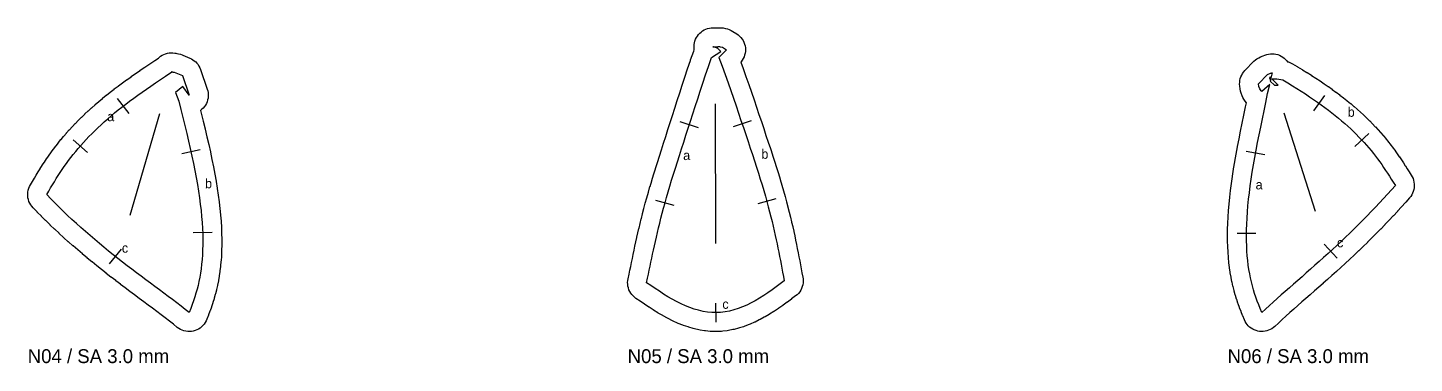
# Model space of a CAD drawing. Header units: millimetres. Extents: x 0 to 435, y -665 to 180.
# Drawn here: x 0 to 219.6, y -445 to -391.9 of the extents above; entities that cross this region are included whole.
import ezdxf

# ---------------------------------------------------------------- set-up
doc = ezdxf.new("R2010")
doc.units = ezdxf.units.MM
for name, color, linetype in [('CUT', 7, 'Continuous'), ('GRAIN', 4, 'Continuous'), ('LABEL', 8, 'Continuous'), ('NOTCH', 2, 'Continuous'), ('SEW', 5, 'Continuous')]:
    doc.layers.add(name, color=color, linetype=linetype)

msp = doc.modelspace()

# ---------------------------------------------------------------- linework, layer by layer
at = {"layer": 'CUT'}
for points in [[(105.56, -395.39), (105.52, -395.13), (105.51, -394.83), (105.53, -394.54), (105.58, -394.25), (105.65, -393.97), (105.75, -393.69), (105.88, -393.43), (106.04, -393.18), (106.21, -392.95), (106.41, -392.73), (106.63, -392.54), (106.87, -392.36), (107.12, -392.22), (107.39, -392.09), (107.67, -392), (107.95, -391.93), (108.24, -391.89), (108.53, -391.87), (108.54, -391.87), (108.57, -391.87), (108.63, -391.87), (108.7, -391.87), (108.78, -391.87), (108.78, -391.87), (108.87, -391.87), (108.87, -391.87), (108.96, -391.87), (109.04, -391.87), (109.11, -391.87), (109.16, -391.87), (109.21, -391.87), (109.26, -391.87), (109.27, -391.86), (109.34, -391.86), (109.39, -391.86), (109.45, -391.86), (109.48, -391.86), (109.52, -391.86), (109.52, -391.86), (109.61, -391.86), (109.64, -391.86), (109.81, -391.87), (109.87, -391.88), (110.02, -391.89), (110.11, -391.9), (110.48, -391.98), (110.81, -392.06), (111.1, -392.16), (111.39, -392.28), (111.66, -392.44), (112.27, -392.83), (112.52, -393), (112.74, -393.2), (112.94, -393.41), (113.12, -393.65), (113.28, -393.9), (113.41, -394.17), (113.52, -394.45), (113.59, -394.74), (113.64, -395.03), (113.66, -395.33), (113.64, -395.62), (113.6, -395.92), (113.53, -396.21), (113.43, -396.49), (113.31, -396.76), (113.16, -397.01), (112.98, -397.25), (112.94, -397.3), (113.29, -398.3), (113.29, -398.31), (113.74, -399.59), (113.74, -399.6), (114.18, -400.85), (114.18, -400.86), (114.6, -402.08), (114.6, -402.08), (115.01, -403.28), (115.01, -403.28), (115.41, -404.45), (115.41, -404.46), (115.8, -405.6), (115.8, -405.61), (116.18, -406.73), (116.18, -406.73), (116.55, -407.84), (116.55, -407.84), (116.91, -408.92), (116.91, -408.92), (117.26, -409.97), (117.26, -409.98), (117.6, -411.01), (117.6, -411.01), (117.93, -412.02), (117.94, -412.03), (118.26, -413.02), (118.26, -413.03), (118.57, -413.99), (118.57, -414.01), (118.87, -414.95), (118.87, -414.97), (119.15, -415.88), (119.16, -415.91), (119.43, -416.8), (119.43, -416.82), (119.69, -417.7), (119.69, -417.72), (119.93, -418.58), (119.94, -418.6), (120.17, -419.43), (120.17, -419.46), (120.38, -420.26), (120.39, -420.29), (120.59, -421.08), (120.6, -421.1), (120.78, -421.87), (120.79, -421.89), (120.97, -422.64), (120.97, -422.66), (121.14, -423.38), (121.14, -423.4), (121.3, -424.11), (121.31, -424.13), (121.46, -424.82), (121.46, -424.84), (121.6, -425.51), (121.6, -425.53), (121.74, -426.19), (121.74, -426.21), (121.87, -426.86), (121.87, -426.87), (122, -427.51), (122, -427.52), (122.12, -428.15), (122.12, -428.16), (122.25, -428.79), (122.37, -429.41), (122.49, -430.04), (122.61, -430.68), (122.75, -431.37), (122.8, -431.67), (122.81, -431.98), (122.79, -432.29), (122.74, -432.59), (122.66, -432.89), (122.55, -433.17), (122.41, -433.45), (122.25, -433.71), (122.06, -433.95), (121.84, -434.16), (121.6, -434.36), (120.96, -434.84), (120.95, -434.85), (120.3, -435.33), (120.28, -435.34), (119.63, -435.82), (119.58, -435.85), (118.93, -436.31), (118.89, -436.34), (118.23, -436.78), (118.14, -436.84), (117.47, -437.25), (117.43, -437.28), (116.76, -437.68), (116.63, -437.75), (115.96, -438.11), (115.85, -438.17), (115.17, -438.5), (115.09, -438.54), (114.4, -438.84), (114.23, -438.91), (113.55, -439.17), (113.37, -439.23), (112.69, -439.44), (112.57, -439.48), (111.88, -439.66), (111.68, -439.7), (110.99, -439.83), (110.77, -439.87), (110.07, -439.95), (109.86, -439.97), (109.17, -440), (108.96, -440), (108.26, -439.98), (108.05, -439.97), (107.35, -439.9), (107.16, -439.88), (106.46, -439.76), (106.27, -439.73), (105.57, -439.57), (105.39, -439.52), (104.69, -439.32), (104.57, -439.28), (103.87, -439.04), (103.72, -438.99), (103.02, -438.71), (102.91, -438.66), (102.21, -438.34), (102.1, -438.29), (101.41, -437.95), (101.32, -437.9), (100.63, -437.52), (100.55, -437.48), (99.86, -437.08), (99.8, -437.04), (99.12, -436.62), (99.06, -436.58), (98.39, -436.14), (98.36, -436.12), (97.68, -435.68), (97.66, -435.66), (96.99, -435.2), (96.32, -434.75), (96.08, -434.57), (95.86, -434.37), (95.66, -434.15), (95.49, -433.91), (95.34, -433.65), (95.21, -433.38), (95.12, -433.1), (95.05, -432.81), (95.01, -432.51), (95, -432.22), (95.02, -431.92), (95.07, -431.63), (95.22, -430.93), (95.36, -430.3), (95.49, -429.67), (95.62, -429.05), (95.75, -428.42), (95.88, -427.78), (95.88, -427.77), (96.02, -427.12), (96.02, -427.11), (96.16, -426.46), (96.16, -426.45), (96.31, -425.78), (96.31, -425.77), (96.46, -425.09), (96.47, -425.07), (96.62, -424.38), (96.63, -424.36), (96.79, -423.65), (96.8, -423.63), (96.97, -422.9), (96.98, -422.88), (97.16, -422.12), (97.17, -422.11), (97.36, -421.33), (97.37, -421.31), (97.57, -420.52), (97.58, -420.5), (97.8, -419.68), (97.8, -419.66), (98.03, -418.82), (98.04, -418.8), (98.28, -417.94), (98.29, -417.92), (98.54, -417.04), (98.55, -417.02), (98.82, -416.11), (98.82, -416.09), (99.1, -415.17), (99.11, -415.15), (99.4, -414.2), (99.4, -414.19), (99.71, -413.22), (99.71, -413.21), (100.03, -412.22), (100.03, -412.21), (100.35, -411.19), (100.35, -411.19), (100.69, -410.15), (101.03, -409.08), (101.38, -407.99), (101.74, -406.88), (102.1, -405.75), (102.48, -404.59), (102.86, -403.41), (102.86, -403.41), (103.25, -402.2), (103.25, -402.2), (103.65, -400.96), (103.65, -400.96), (104.07, -399.7), (104.07, -399.69), (104.5, -398.4), (104.5, -398.39), (104.95, -397.05), (104.97, -396.97), (105.48, -395.57)], [(20.7, -396.66), (20.81, -396.56), (21.04, -396.38), (21.29, -396.22), (21.55, -396.09), (21.83, -395.98), (22.11, -395.9), (22.41, -395.85), (22.7, -395.83), (23, -395.84), (23.29, -395.87), (23.47, -395.92), (23.61, -395.93), (23.9, -395.98), (24.19, -396.07), (24.47, -396.18), (24.56, -396.22), (25.65, -396.67), (25.91, -396.79), (26.15, -396.93), (26.38, -397.1), (26.6, -397.28), (26.79, -397.49), (26.97, -397.71), (27.12, -397.95), (27.25, -398.21), (27.36, -398.47), (28.42, -401.58), (28.5, -401.86), (28.56, -402.15), (28.58, -402.44), (28.58, -402.73), (28.55, -403.02), (28.49, -403.31), (28.4, -403.59), (28.29, -403.86), (28.15, -404.12), (27.98, -404.36), (27.79, -404.59), (27.58, -404.79), (27.37, -404.97), (27.47, -405.38), (27.47, -405.38), (27.78, -406.65), (27.78, -406.65), (28.09, -407.89), (28.09, -407.91), (28.38, -409.13), (28.38, -409.15), (28.66, -410.34), (28.66, -410.37), (28.93, -411.54), (28.93, -411.57), (29.18, -412.72), (29.18, -412.76), (29.41, -413.89), (29.42, -413.92), (29.63, -415.04), (29.64, -415.08), (29.83, -416.17), (29.84, -416.21), (30.01, -417.28), (30.01, -417.32), (30.17, -418.37), (30.18, -418.41), (30.31, -419.43), (30.31, -419.48), (30.43, -420.48), (30.43, -420.53), (30.53, -421.5), (30.53, -421.55), (30.61, -422.5), (30.61, -422.56), (30.67, -423.47), (30.67, -423.53), (30.71, -424.42), (30.71, -424.48), (30.72, -425.35), (30.72, -425.41), (30.72, -426.25), (30.72, -426.31), (30.7, -427.12), (30.7, -427.19), (30.66, -427.98), (30.66, -428.05), (30.61, -428.81), (30.6, -428.88), (30.53, -429.61), (30.52, -429.69), (30.44, -430.4), (30.43, -430.47), (30.33, -431.16), (30.32, -431.24), (30.2, -431.91), (30.19, -431.99), (30.06, -432.64), (30.04, -432.71), (29.89, -433.35), (29.88, -433.42), (29.72, -434.05), (29.7, -434.12), (29.53, -434.73), (29.51, -434.8), (29.32, -435.4), (29.3, -435.47), (29.1, -436.07), (29.08, -436.12), (28.87, -436.72), (28.86, -436.76), (28.63, -437.38), (28.63, -437.39), (28.38, -438.05), (28.26, -438.32), (28.12, -438.59), (27.95, -438.83), (27.75, -439.06), (27.54, -439.26), (27.3, -439.45), (27.05, -439.61), (26.79, -439.74), (26.51, -439.85), (26.22, -439.93), (25.93, -439.98), (25.63, -440), (25.33, -439.99), (25.03, -439.95), (24.74, -439.88), (24.46, -439.79), (24.19, -439.66), (23.93, -439.51), (23.69, -439.34), (23.07, -438.84), (22.44, -438.35), (21.79, -437.85), (21.13, -437.35), (20.45, -436.84), (19.77, -436.32), (19.07, -435.8), (19.06, -435.8), (18.36, -435.27), (17.64, -434.74), (16.92, -434.2), (16.91, -434.19), (16.18, -433.64), (16.17, -433.64), (15.44, -433.08), (14.71, -432.53), (14.69, -432.52), (13.95, -431.96), (13.94, -431.94), (13.2, -431.37), (13.18, -431.36), (12.44, -430.78), (12.43, -430.77), (11.69, -430.18), (11.68, -430.17), (10.94, -429.58), (10.93, -429.57), (10.19, -428.97), (10.17, -428.96), (9.43, -428.35), (9.41, -428.33), (8.68, -427.72), (8.66, -427.7), (7.93, -427.08), (7.91, -427.07), (7.19, -426.44), (7.16, -426.42), (6.44, -425.79), (6.42, -425.77), (5.71, -425.13), (5.69, -425.11), (4.99, -424.47), (4.96, -424.44), (4.27, -423.79), (4.26, -423.78), (3.57, -423.13), (3.53, -423.09), (2.86, -422.43), (2.84, -422.42), (2.18, -421.76), (2.16, -421.74), (1.51, -421.08), (1.48, -421.05), (0.84, -420.39), (0.64, -420.16), (0.47, -419.92), (0.32, -419.65), (0.2, -419.38), (0.1, -419.09), (0.04, -418.8), (0, -418.5), (0, -418.2), (0.03, -417.9), (0.08, -417.6), (0.17, -417.31), (0.28, -417.03), (0.42, -416.77), (0.74, -416.22), (1.05, -415.72), (1.05, -415.71), (1.35, -415.21), (1.36, -415.2), (1.66, -414.71), (1.67, -414.69), (1.97, -414.2), (1.99, -414.17), (2.29, -413.69), (2.31, -413.66), (2.63, -413.17), (2.65, -413.14), (2.97, -412.66), (2.99, -412.63), (3.32, -412.15), (3.35, -412.11), (3.69, -411.63), (3.71, -411.6), (4.06, -411.12), (4.09, -411.08), (4.45, -410.61), (4.48, -410.57), (4.85, -410.1), (4.88, -410.06), (5.26, -409.59), (5.29, -409.55), (5.69, -409.08), (5.72, -409.04), (6.13, -408.57), (6.16, -408.54), (6.58, -408.06), (6.61, -408.03), (7.04, -407.56), (7.07, -407.53), (7.52, -407.06), (7.55, -407.02), (8.01, -406.55), (8.04, -406.52), (8.52, -406.05), (8.55, -406.02), (9.03, -405.55), (9.06, -405.52), (9.56, -405.05), (9.6, -405.02), (10.11, -404.55), (10.14, -404.53), (10.67, -404.06), (10.7, -404.03), (11.24, -403.56), (11.27, -403.54), (11.83, -403.07), (11.86, -403.04), (12.43, -402.57), (12.46, -402.55), (13.05, -402.08), (13.08, -402.06), (13.68, -401.59), (13.71, -401.57), (14.33, -401.1), (14.35, -401.08), (14.99, -400.61), (15.01, -400.59), (15.66, -400.12), (15.69, -400.1), (16.36, -399.62), (16.38, -399.61), (17.07, -399.13), (17.08, -399.12), (17.79, -398.63), (17.81, -398.61), (18.55, -398.11), (18.56, -398.1), (19.33, -397.59), (20.15, -397.03)], [(192.98, -403.77), (192.98, -403.76), (192.79, -403.5), (192.6, -403.2), (192.44, -402.93), (192.32, -402.65), (192.16, -402.25), (192.05, -401.9), (191.99, -401.54), (191.93, -401.1), (191.91, -400.8), (191.92, -400.5), (191.96, -400.21), (192.02, -399.92), (192.12, -399.64), (192.24, -399.37), (192.39, -399.11), (192.56, -398.87), (192.75, -398.65), (194.18, -397.17), (194.41, -396.95), (194.66, -396.77), (194.93, -396.61), (195.21, -396.47), (195.66, -396.29), (195.91, -396.2), (196.08, -396.16), (196.21, -396.11), (196.5, -396.04), (196.79, -396), (197.08, -395.99), (197.38, -396), (197.67, -396.05), (197.95, -396.12), (198.23, -396.23), (198.5, -396.35), (198.75, -396.51), (198.98, -396.69), (199.2, -396.89), (199.4, -397.11), (199.5, -397.25), (199.65, -397.28), (199.97, -397.4), (200.27, -397.56), (201.05, -398.02), (201.09, -398.04), (201.83, -398.49), (201.85, -398.51), (202.57, -398.95), (202.59, -398.96), (203.27, -399.39), (203.3, -399.41), (203.96, -399.84), (203.99, -399.86), (204.64, -400.28), (204.66, -400.3), (205.29, -400.73), (205.32, -400.75), (205.93, -401.17), (205.96, -401.19), (206.56, -401.62), (206.59, -401.64), (207.17, -402.06), (207.2, -402.09), (207.77, -402.51), (207.8, -402.54), (208.35, -402.96), (208.38, -402.99), (208.91, -403.41), (208.95, -403.44), (209.47, -403.86), (209.5, -403.89), (210, -404.32), (210.04, -404.35), (210.53, -404.77), (210.56, -404.8), (211.04, -405.23), (211.07, -405.26), (211.53, -405.69), (211.57, -405.72), (212.02, -406.15), (212.05, -406.18), (212.49, -406.61), (212.52, -406.64), (212.94, -407.07), (212.98, -407.11), (213.39, -407.54), (213.42, -407.57), (213.82, -408.01), (213.85, -408.04), (214.24, -408.48), (214.27, -408.51), (214.65, -408.95), (214.68, -408.98), (215.04, -409.42), (215.07, -409.46), (215.43, -409.9), (215.46, -409.93), (215.8, -410.37), (215.83, -410.41), (216.16, -410.85), (216.19, -410.89), (216.52, -411.33), (216.54, -411.37), (216.86, -411.82), (216.88, -411.85), (217.19, -412.3), (217.21, -412.33), (217.52, -412.78), (217.53, -412.81), (217.84, -413.27), (217.85, -413.28), (218.15, -413.75), (218.16, -413.76), (218.46, -414.23), (218.46, -414.23), (218.77, -414.71), (219.1, -415.23), (219.24, -415.48), (219.37, -415.76), (219.46, -416.04), (219.52, -416.33), (219.56, -416.63), (219.57, -416.92), (219.55, -417.22), (219.49, -417.51), (219.41, -417.8), (219.3, -418.08), (219.17, -418.34), (219.01, -418.59), (218.82, -418.83), (218.21, -419.52), (218.18, -419.55), (217.56, -420.24), (217.55, -420.25), (216.92, -420.94), (216.91, -420.96), (216.26, -421.65), (216.25, -421.66), (215.61, -422.36), (215.59, -422.37), (214.93, -423.06), (214.91, -423.08), (214.25, -423.77), (214.23, -423.79), (213.56, -424.47), (213.55, -424.49), (212.87, -425.17), (212.85, -425.18), (212.17, -425.85), (212.16, -425.87), (211.47, -426.54), (211.46, -426.55), (210.77, -427.21), (210.76, -427.23), (210.06, -427.88), (210.05, -427.9), (209.36, -428.55), (209.34, -428.56), (208.65, -429.2), (208.63, -429.21), (207.94, -429.85), (207.93, -429.86), (207.23, -430.49), (207.23, -430.49), (206.54, -431.12), (206.53, -431.12), (205.84, -431.74), (205.83, -431.75), (205.14, -432.36), (205.13, -432.37), (204.45, -432.97), (203.77, -433.56), (203.77, -433.57), (203.1, -434.16), (203.09, -434.17), (202.42, -434.74), (201.77, -435.32), (201.12, -435.89), (200.49, -436.45), (199.86, -437.01), (199.25, -437.56), (198.66, -438.11), (198.06, -438.65), (197.48, -439.2), (197.26, -439.38), (197.02, -439.55), (196.77, -439.69), (196.5, -439.81), (196.22, -439.9), (195.94, -439.96), (195.65, -439.99), (195.37, -440), (195.08, -439.98), (194.79, -439.93), (194.51, -439.85), (194.24, -439.75), (193.98, -439.62), (193.73, -439.47), (193.5, -439.3), (193.29, -439.1), (193.1, -438.88), (192.93, -438.65), (192.78, -438.4), (192.66, -438.14), (192.4, -437.49), (192.39, -437.47), (192.15, -436.87), (192.13, -436.83), (191.9, -436.24), (191.88, -436.18), (191.67, -435.6), (191.65, -435.53), (191.45, -434.94), (191.43, -434.87), (191.24, -434.27), (191.22, -434.2), (191.05, -433.59), (191.03, -433.51), (190.87, -432.89), (190.85, -432.81), (190.71, -432.17), (190.69, -432.1), (190.56, -431.44), (190.55, -431.36), (190.43, -430.69), (190.42, -430.61), (190.32, -429.91), (190.31, -429.84), (190.22, -429.12), (190.21, -429.05), (190.14, -428.3), (190.14, -428.23), (190.08, -427.46), (190.08, -427.39), (190.04, -426.59), (190.03, -426.53), (190.01, -425.7), (190.01, -425.64), (190, -424.79), (190, -424.73), (190.01, -423.84), (190.01, -423.79), (190.04, -422.87), (190.04, -422.82), (190.09, -421.88), (190.09, -421.83), (190.15, -420.86), (190.16, -420.81), (190.24, -419.82), (190.24, -419.77), (190.35, -418.76), (190.35, -418.71), (190.47, -417.67), (190.47, -417.63), (190.61, -416.56), (190.62, -416.52), (190.77, -415.43), (190.78, -415.39), (190.95, -414.28), (190.96, -414.24), (191.15, -413.11), (191.15, -413.08), (191.36, -411.92), (191.36, -411.89), (191.58, -410.72), (191.59, -410.69), (191.82, -409.49), (191.82, -409.48), (192.07, -408.25), (192.07, -408.24), (192.32, -407), (192.32, -406.99), (192.59, -405.72), (192.85, -404.42)]]:
    msp.add_lwpolyline(points, close=True, dxfattribs=at)
at = {"layer": 'GRAIN'}
for points in [[(108.97, -426.06), (108.92, -403.92)], [(16.21, -421.54), (20.92, -405.44)], [(203.93, -420.99), (198.99, -405.41)]]:
    msp.add_lwpolyline(points, dxfattribs=at)
at = {"layer": 'NOTCH'}
for points in [[(16.08, -405.43), (14.22, -403.07)], [(205.35, -402.6), (203.63, -405.05)], [(106.2, -407.71), (103.34, -406.79)], [(114.56, -406.62), (111.71, -407.58)], [(9.45, -411.61), (7.19, -409.63)], [(212.35, -408.63), (210.17, -410.68)], [(27.31, -411.21), (24.39, -411.87)], [(195.92, -412.02), (192.97, -411.46)], [(102.36, -420.04), (99.47, -419.23)], [(118.49, -418.98), (115.6, -419.78)], [(29.2, -424.29), (26.2, -424.38)], [(194.5, -424.49), (191.5, -424.49)], [(12.97, -429.28), (14.84, -426.93)], [(207.34, -428.36), (205.31, -426.15)], [(109, -438.5), (108.97, -435.5)]]:
    msp.add_lwpolyline(points, dxfattribs=at)
at = {"layer": 'SEW'}
for points in [[(108.51, -394.87), (108.53, -394.87), (108.59, -394.87), (108.66, -394.87), (108.74, -394.87), (108.82, -394.87), (108.9, -394.87), (108.99, -394.87), (109.07, -394.87), (109.15, -394.87), (109.22, -394.87), (109.28, -394.87), (109.35, -394.86), (109.41, -394.86), (109.47, -394.86), (109.51, -394.86), (109.54, -394.86), (109.54, -394.86), (109.57, -394.86), (109.63, -394.87), (109.72, -394.88), (110.04, -394.96), (110.66, -395.36), (109.44, -396.58), (109.99, -397.96), (110.46, -399.29), (110.91, -400.58), (111.34, -401.83), (111.76, -403.05), (112.17, -404.25), (112.57, -405.42), (112.95, -406.56), (113.33, -407.69), (113.7, -408.79), (114.06, -409.87), (114.41, -410.92), (114.75, -411.95), (115.08, -412.96), (115.4, -413.94), (115.71, -414.9), (116, -415.84), (116.29, -416.76), (116.55, -417.66), (116.81, -418.53), (117.05, -419.39), (117.27, -420.22), (117.48, -421.03), (117.68, -421.81), (117.87, -422.58), (118.05, -423.33), (118.22, -424.05), (118.37, -424.76), (118.52, -425.45), (118.66, -426.13), (118.8, -426.79), (118.93, -427.44), (119.06, -428.09), (119.18, -428.72), (119.3, -429.35), (119.42, -429.98), (119.54, -430.62), (119.67, -431.26), (119.81, -431.96), (119.16, -432.44), (118.52, -432.92), (117.87, -433.39), (117.21, -433.85), (116.55, -434.29), (115.89, -434.71), (115.22, -435.11), (114.54, -435.47), (113.86, -435.8), (113.18, -436.1), (112.49, -436.36), (111.8, -436.57), (111.11, -436.75), (110.42, -436.89), (109.73, -436.97), (109.03, -437), (108.33, -436.98), (107.64, -436.92), (106.94, -436.8), (106.24, -436.64), (105.54, -436.44), (104.84, -436.2), (104.14, -435.92), (103.45, -435.61), (102.75, -435.26), (102.06, -434.89), (101.38, -434.49), (100.7, -434.07), (100.02, -433.63), (99.35, -433.18), (98.67, -432.72), (98, -432.26), (98.15, -431.57), (98.29, -430.92), (98.42, -430.29), (98.56, -429.66), (98.69, -429.02), (98.82, -428.39), (98.95, -427.74), (99.09, -427.09), (99.24, -426.42), (99.39, -425.74), (99.55, -425.04), (99.72, -424.33), (99.89, -423.59), (100.08, -422.84), (100.27, -422.06), (100.48, -421.27), (100.7, -420.45), (100.93, -419.61), (101.17, -418.75), (101.42, -417.87), (101.69, -416.96), (101.97, -416.04), (102.27, -415.09), (102.57, -414.12), (102.89, -413.12), (103.21, -412.1), (103.54, -411.06), (103.89, -410), (104.24, -408.91), (104.59, -407.8), (104.96, -406.67), (105.33, -405.51), (105.71, -404.33), (106.1, -403.13), (106.51, -401.89), (106.92, -400.63), (107.35, -399.34), (107.79, -397.99), (108.3, -396.59), (109.74, -395.62), (109.26, -395.14), (108.81, -394.93), (108.61, -394.89)], [(22.77, -398.83), (22.77, -398.83), (22.78, -398.83), (22.79, -398.84), (22.8, -398.84), (22.82, -398.85), (22.84, -398.85), (22.86, -398.86), (22.89, -398.87), (22.92, -398.87), (22.96, -398.88), (23, -398.88), (23.04, -398.89), (23.08, -398.89), (23.12, -398.9), (23.16, -398.9), (23.19, -398.9), (23.21, -398.9), (23.17, -398.9), (23.17, -398.9), (24.52, -399.45), (25.59, -402.55), (24.56, -401.16), (23.42, -402.15), (23.91, -403.48), (24.24, -404.8), (24.56, -406.1), (24.87, -407.36), (25.17, -408.6), (25.46, -409.82), (25.74, -411.02), (26, -412.19), (26.24, -413.35), (26.47, -414.48), (26.68, -415.6), (26.87, -416.69), (27.05, -417.76), (27.2, -418.8), (27.33, -419.82), (27.45, -420.82), (27.54, -421.79), (27.62, -422.73), (27.67, -423.65), (27.71, -424.54), (27.72, -425.41), (27.72, -426.24), (27.7, -427.05), (27.67, -427.84), (27.61, -428.6), (27.54, -429.33), (27.46, -430.04), (27.36, -430.73), (27.24, -431.4), (27.11, -432.05), (26.97, -432.69), (26.81, -433.31), (26.64, -433.92), (26.45, -434.52), (26.25, -435.12), (26.04, -435.73), (25.82, -436.34), (25.57, -437), (24.93, -436.49), (24.28, -435.98), (23.62, -435.47), (22.94, -434.95), (22.26, -434.44), (21.56, -433.92), (20.86, -433.39), (20.15, -432.86), (19.43, -432.33), (18.71, -431.79), (17.98, -431.24), (17.25, -430.69), (16.51, -430.13), (15.77, -429.57), (15.03, -429), (14.29, -428.42), (13.55, -427.83), (12.81, -427.24), (12.07, -426.64), (11.34, -426.03), (10.6, -425.42), (9.87, -424.8), (9.15, -424.17), (8.43, -423.54), (7.72, -422.9), (7.01, -422.25), (6.32, -421.6), (5.63, -420.95), (4.96, -420.29), (4.3, -419.63), (3.64, -418.97), (3, -418.3), (3.32, -417.76), (3.62, -417.25), (3.92, -416.75), (4.22, -416.26), (4.52, -415.77), (4.83, -415.29), (5.14, -414.81), (5.46, -414.33), (5.79, -413.85), (6.13, -413.37), (6.48, -412.9), (6.84, -412.42), (7.21, -411.95), (7.6, -411.48), (7.99, -411), (8.4, -410.53), (8.82, -410.06), (9.25, -409.59), (9.7, -409.12), (10.16, -408.65), (10.63, -408.18), (11.12, -407.71), (11.62, -407.24), (12.13, -406.77), (12.66, -406.3), (13.2, -405.83), (13.76, -405.36), (14.33, -404.89), (14.92, -404.43), (15.52, -403.96), (16.14, -403.49), (16.78, -403.02), (17.43, -402.54), (18.1, -402.07), (18.79, -401.59), (19.5, -401.1), (20.23, -400.59), (21.01, -400.07), (21.83, -399.52), (22.8, -398.86), (22.8, -398.86), (22.79, -398.85), (22.78, -398.84), (22.78, -398.83), (22.77, -398.83)], [(195.41, -401.99), (195.31, -401.87), (195.12, -401.57), (194.97, -401.18), (194.91, -400.73), (196.34, -399.25), (196.79, -399.07), (196.81, -399.07), (196.84, -399.07), (196.91, -399.05), (196.94, -399.04), (196.97, -399.03), (196.98, -399.03), (196.99, -399.03), (197, -399.03), (197, -399.02), (197.01, -399.02), (197.01, -399.02), (197, -399.02), (197.01, -399.02), (197.06, -398.99), (196.88, -399.84), (196.69, -399.64), (196.67, -399.77), (196.63, -399.97), (196.85, -399.97), (196.77, -400.34), (197.44, -400.94), (198.01, -400.99), (197.01, -399.97), (197.79, -399.96), (198.75, -400.14), (199.53, -400.61), (200.27, -401.06), (200.98, -401.5), (201.67, -401.93), (202.34, -402.36), (202.98, -402.79), (203.61, -403.21), (204.22, -403.64), (204.82, -404.06), (205.4, -404.48), (205.96, -404.91), (206.51, -405.33), (207.04, -405.76), (207.56, -406.18), (208.07, -406.61), (208.56, -407.04), (209.03, -407.46), (209.5, -407.89), (209.95, -408.32), (210.38, -408.75), (210.81, -409.18), (211.22, -409.61), (211.62, -410.04), (212, -410.47), (212.38, -410.91), (212.74, -411.34), (213.09, -411.78), (213.44, -412.22), (213.77, -412.66), (214.1, -413.11), (214.41, -413.55), (214.72, -414), (215.03, -414.46), (215.33, -414.92), (215.63, -415.38), (215.93, -415.85), (216.24, -416.33), (216.57, -416.84), (215.96, -417.54), (215.33, -418.23), (214.7, -418.92), (214.06, -419.62), (213.41, -420.31), (212.76, -421), (212.09, -421.69), (211.42, -422.37), (210.75, -423.05), (210.06, -423.72), (209.38, -424.39), (208.69, -425.05), (208, -425.71), (207.3, -426.36), (206.61, -427), (205.91, -427.63), (205.22, -428.26), (204.53, -428.89), (203.84, -429.5), (203.15, -430.11), (202.47, -430.72), (201.79, -431.31), (201.11, -431.91), (200.45, -432.49), (199.79, -433.07), (199.14, -433.64), (198.49, -434.21), (197.86, -434.78), (197.24, -435.34), (196.63, -435.9), (196.03, -436.45), (195.44, -437), (195.17, -436.36), (194.93, -435.76), (194.7, -435.17), (194.49, -434.58), (194.29, -433.99), (194.11, -433.39), (193.94, -432.78), (193.78, -432.15), (193.64, -431.51), (193.51, -430.86), (193.39, -430.18), (193.29, -429.48), (193.2, -428.76), (193.13, -428.01), (193.07, -427.24), (193.03, -426.44), (193.01, -425.61), (193, -424.76), (193.01, -423.88), (193.04, -422.97), (193.08, -422.03), (193.15, -421.06), (193.23, -420.07), (193.33, -419.05), (193.45, -418.01), (193.59, -416.94), (193.74, -415.85), (193.92, -414.74), (194.11, -413.6), (194.31, -412.44), (194.53, -411.26), (194.76, -410.06), (195.01, -408.84), (195.26, -407.6), (195.52, -406.32), (195.79, -405.02), (196.06, -403.69), (196.33, -402.3), (196.71, -400.85)]]:
    msp.add_lwpolyline(points, close=True, dxfattribs=at)

# ---------------------------------------------------------------- texts
at = {"layer": 'LABEL'}
for s, height, p in [('a', 1.5, (12.58, -406.67)), ('b', 1.5, (209.02, -405.97)), ('a', 1.5, (103.79, -412.83)), ('b', 1.5, (116.17, -412.62)), ('b', 1.5, (28.07, -417.3)), ('a', 1.5, (194.44, -417.48)), ('c', 1.5, (207.33, -426.66)), ('c', 1.5, (14.9, -427.51)), ('c', 1.5, (109.99, -436.4)), ('N04 / SA 3.0 mm', 2.2, (0, -445)), ('N05 / SA 3.0 mm', 2.2, (95, -445)), ('N06 / SA 3.0 mm', 2.2, (190, -445))]:
    msp.add_text(s, height=height, dxfattribs=at).set_placement(p)

doc.saveas('drawing.dxf')
